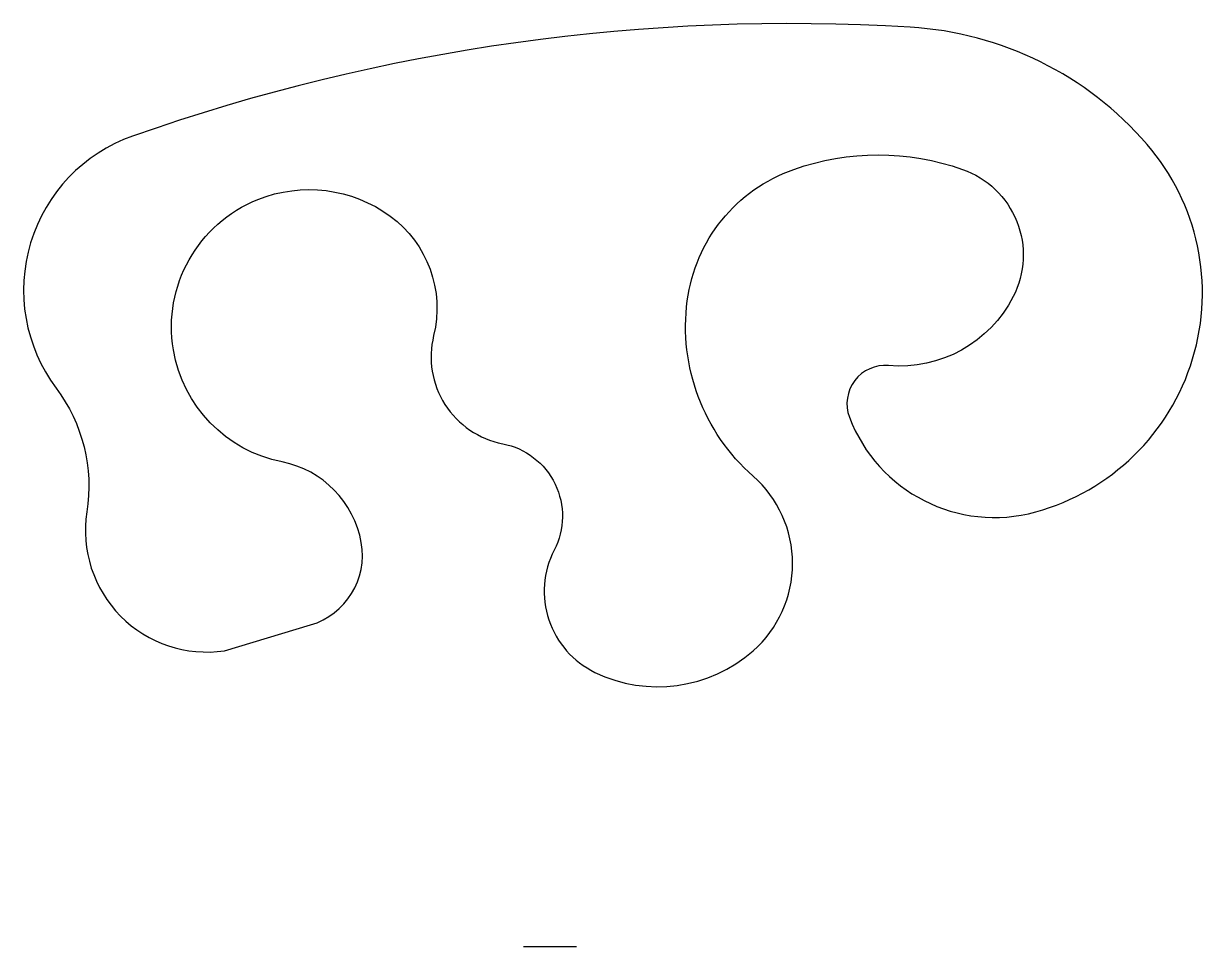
# Model space of a CAD drawing. Header units: metres. Extents: x -7.6 to 37, y -11.2 to 23.7.
import ezdxf

# ---------------------------------------------------------------- set-up
doc = ezdxf.new("R2010")
doc.units = ezdxf.units.M
doc.header["$MEASUREMENT"] = 0

msp = doc.modelspace()

# ---------------------------------------------------------------- linework, layer by layer
msp.add_line((11.317, -11.183), (13.317, -11.183))
msp.add_lwpolyline([(0, 0), (3.258, 0.976, 0.38056), (5.177, 4.089, 0.309491), (2.188, 7.14, -0.312024), (-1.932, 11.385, -0.352261), (1.261, 17.07, -0.259029), (6.272, 16.439, -0.303978), (7.914, 11.919, 0.428786), (10.525, 7.831, -0.500016), (12.475, 3.806, 0.421595), (14.016, -0.816, 0.301971), (20, 0, 0.451805), (20, 6.605, -0.249737), (17.508, 13.24, -0.282609), (21.535, 18.209, -0.171078), (27.921, 18.209, -0.454038), (29.84, 13.397, -0.305314), (25.121, 10.787, 0.55241), (23.642, 8.838, 0.387645), (30.689, 5.253, 0.551067), (34.904, 19.152, 0.202011), (25.939, 23.586, 0.10022), (-3.474, 19.466, 0.506071), (-6.368, 9.938, -0.201987), (-5.204, 5.253, 0.505361), (0, 0, -6.22964)], format="xyb")

doc.saveas('drawing.dxf')
